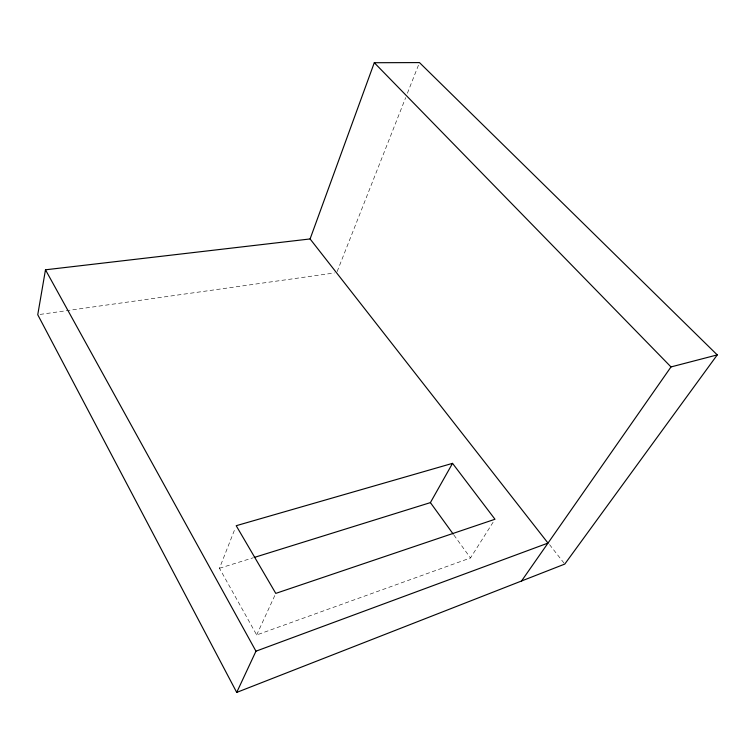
<?xml version="1.0" encoding="UTF-8"?>
<svg xmlns="http://www.w3.org/2000/svg" width="755" height="755" viewBox="0 0 755 755"><rect width="100%" height="100%" fill="white"/><g stroke="black" fill="none" stroke-linecap="round" stroke-linejoin="round"><path stroke-width="0.57" stroke-dasharray="3.77 2.83" d="M493.1 522.234L470.488 557.954L256.672 634.964L219.469 568.27L235.343 527.887M337.164 271.545L405.69 97.603M407.407 93.224L419.478 62.589M256.672 634.964L275.292 594.459M219.469 568.27L253.133 557.794M40.09 314.41L334.399 272.961M549.527 544.591L564.778 564.079M453.906 535.059L470.488 557.954"/><path stroke-width="1.13" d="M310.088 238.948L45.479 269.799L37.75 314.741L236.711 692.41L564.778 564.079L717.25 354.907L419.478 62.589L374.291 62.722L310.088 238.948L548.007 543.09L255.964 651.188L236.711 692.41M254.256 557.445L430.407 502.613L452.538 463.353L494.987 519.251L275.783 593.392L236.202 525.707L452.538 463.353M521.545 580.991L671.006 366.93L717.25 354.907M374.291 62.722L671.006 366.93M430.407 502.613L453.217 534.096M45.479 269.799L255.964 651.188"/></g></svg>
